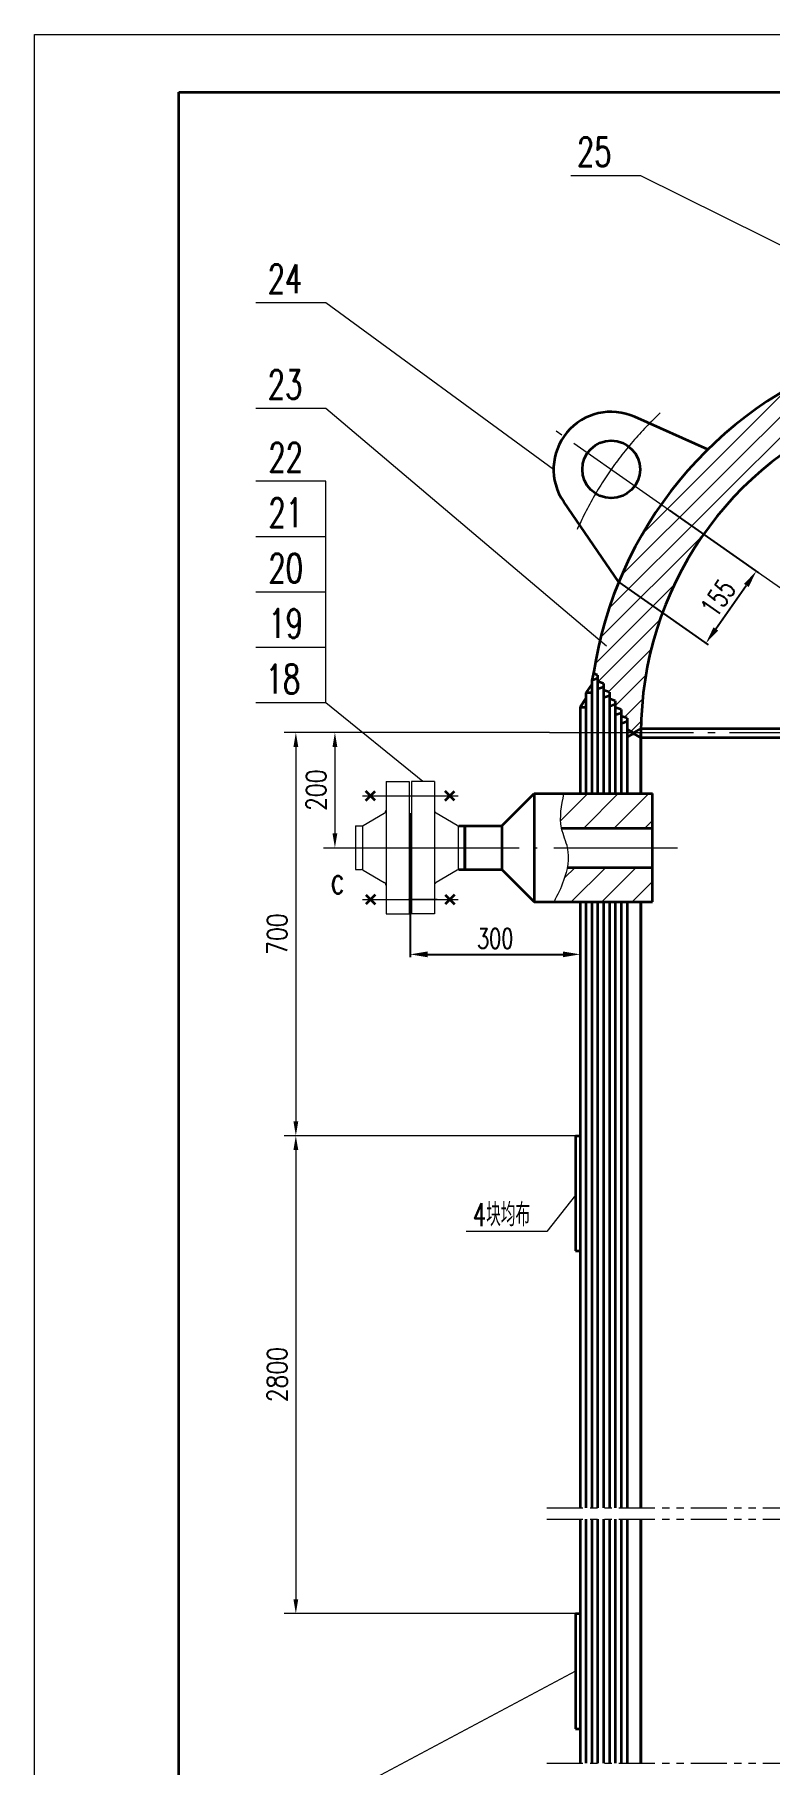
# Model space of a CAD drawing. Header units: millimetres. Extents: x -46692 to 54634, y -206081 to -6208.
# Drawn here: x 48694 to 49969, y -9212 to -6208 of the extents above; entities that cross this region are included whole.
import ezdxf

# ---------------------------------------------------------------- set-up
doc = ezdxf.new("R2010")
doc.units = ezdxf.units.MM
doc.header["$LTSCALE"] = 100
for name, pattern in [('ACAD_ISO10W100', [18.7, 12, -3, 0.7, -3]), ('CENTER', [6.25, 5, -0.5, 0.25, -0.5]), ('DASHDOT-M', [36, 30, -3, 0, -3]), ('PHANTOM', [2.5, 1.25, -0.25, 0.25, -0.25, 0.25, -0.25])]:
    doc.linetypes.add(name, pattern=pattern)
doc.layers.get('0').update_dxf_attribs({"linetype": 'CONTINUOUS', "lineweight": 20})
doc.layers.get('DEFPOINTS').update_dxf_attribs({"linetype": 'CONTINUOUS', "lineweight": 20})
for name, color, linetype, lineweight in [('1', 7, 'CONTINUOUS', 20), ('1轮廓实线层', 7, 'CONTINUOUS', 35), ('2', 4, 'CONTINUOUS', 35), ('2细线层', 4, 'CONTINUOUS', 20), ('3中心线层', 1, 'CENTER', 20), ('5剖面线层', 2, 'CONTINUOUS', 20), ('6文字层', 3, 'CONTINUOUS', 20), ('7标注层', 4, 'CONTINUOUS', 20), ('9双点划线层', 6, 'PHANTOM', 20), ('CDR_DIM', 7, 'CONTINUOUS', 20), ('CDR_DWG3', 1, 'DASHDOT-M', 20)]:
    doc.layers.add(name, color=color, linetype=linetype, lineweight=lineweight)
doc.styles.add('HZ', font='romans.shx', dxfattribs={"width": 0.7, "bigfont": 'HZ.shx'})
doc.styles.get("Standard").update_dxf_attribs({"font": 'isocp.shx', "width": 0.707, "bigfont": 'hztxt.shx'})
doc.styles.add('TH_GBDIM', font='romans.shx', dxfattribs={"width": 0.8, "bigfont": 'gbcbig.shx'})
doc.dimstyles.get("Standard").update_dxf_attribs({"dimtxt": 0.18, "dimasz": 0.18, "dimexe": 0.18, "dimexo": 0.0625, "dimgap": 0.09, "dimtad": 0, "dimtih": 1, "dimtoh": 1, "dimdec": 4, "dimzin": 0, "dimdsep": 46, "dimtxsty": 'Standard', "dimcen": 0.09, "dimadec": 0, "dimazin": 0, "dimtfac": 1, "dimtdec": 4, "dimtofl": 0, "dimtmove": 0, "dimatfit": 3, "dimfxl": 0, "dimtolj": 1, "dimtzin": 0, "dimarcsym": 0})
doc.dimstyles.new('TH_GBDIM', dxfattribs={"dimscale": 10, "dimtxt": 3.5, "dimasz": 2.5, "dimexe": 2, "dimexo": 0, "dimgap": 1.5, "dimtad": 1, "dimdec": 1, "dimzin": 0, "dimdsep": 46, "dimtxsty": 'TH_GBDIM', "dimcen": 2.5, "dimclrd": 130, "dimclre": 130, "dimclrt": 3, "dimadec": 0, "dimazin": 0, "dimtfac": 0.714286, "dimtdec": 1, "dimtmove": 0, "dimatfit": 3, "dimfxl": 0, "dimtzin": 0, "dimlwd": -1, "dimlwe": -1, "dimarcsym": 0})

# ---------------------------------------------------------------- blocks, each defined once
blk = doc.blocks.new('*D33')
at = {"layer": 'CDR_DIM', "color": 0, "lineweight": -2, "ltscale": 0.05}
for p, q in [((49794.7, -7034.3), (49950.1, -7143.1)), ((49707.4, -7159), (49862.8, -7267.8)), ((49875.9, -7240.3), (49928.8, -7164.8))]:
    blk.add_line(p, q, dxfattribs=at)
at = {"layer": 'CDR_DIM', "color": 0, "ltscale": 0.05}
for points in [[(49924.7, -7161.9), (49932.9, -7167.6), (49946, -7140.2)], [(49871.8, -7237.5), (49880, -7243.2), (49858.7, -7264.9)]]:
    blk.add_solid(points, dxfattribs=at)
at = {"layer": 'DEFPOINTS', "color": 0, "ltscale": 0.05}
for p in [(49794.7, -7034.3), (49946, -7140.2), (49707.4, -7159)]:
    blk.add_point(p, dxfattribs=at)
at = {"layer": 'CDR_DIM', "color": 0, "ltscale": 0.05, "insert": (49879.8, -7186.8), "char_height": 35, "attachment_point": 5, "rotation": 55, "style": 'HZ'}
blk.add_mtext('\\A1;155', dxfattribs=at)
blk = doc.blocks.new('*D35')
at = {"layer": 'CDR_DIM', "color": 0, "lineweight": -2, "ltscale": 0.05}
for p, q in [((49345.5, -7679.3), (49345.5, -7810.4)), ((49640.5, -7714.3), (49640.5, -7810.4)), ((49375.5, -7805.4), (49610.5, -7805.4))]:
    blk.add_line(p, q, dxfattribs=at)
at = {"layer": 'CDR_DIM', "color": 0, "ltscale": 0.05}
for points in [[(49375.5, -7800.4), (49375.5, -7810.4), (49345.5, -7805.4)], [(49610.5, -7800.4), (49610.5, -7810.4), (49640.5, -7805.4)]]:
    blk.add_solid(points, dxfattribs=at)
at = {"layer": 'DEFPOINTS', "color": 0, "ltscale": 0.05}
for p in [(49345.5, -7679.3), (49640.5, -7714.3), (49640.5, -7805.4)]:
    blk.add_point(p, dxfattribs=at)
at = {"layer": 'CDR_DIM', "color": 0, "ltscale": 0.05, "insert": (49493, -7777.9), "char_height": 35, "attachment_point": 5, "style": 'HZ'}
blk.add_mtext('\\A1;{300}{}{}', dxfattribs=at)
blk = doc.blocks.new('*D104')
at = {"layer": '7标注层', "color": 130, "ltscale": 0.05}
for p, q in [((49587.2, -7420.3), (49194.8, -7420.3)), ((49214.8, -7445.3), (49214.8, -7595.3)), ((49194.8, -7620.3), (49234.8, -7620.3))]:
    blk.add_line(p, q, dxfattribs=at)
for points in [[(49210.6, -7445.3), (49219, -7445.3), (49214.8, -7420.3)], [(49210.6, -7595.3), (49219, -7595.3), (49214.8, -7620.3)]]:
    blk.add_solid(points, dxfattribs=at)
at = {"layer": 'DEFPOINTS', "color": 0, "ltscale": 0.05}
for p in [(49587.2, -7420.3), (49194.8, -7620.3), (49214.8, -7620.3)]:
    blk.add_point(p, dxfattribs=at)
at = {"layer": '7标注层', "color": 3, "ltscale": 0.05, "insert": (49182.3, -7520.3), "char_height": 35, "attachment_point": 5, "rotation": 90, "style": 'TH_GBDIM'}
blk.add_mtext('{200}{}{}', dxfattribs=at)
blk = doc.blocks.new('*D52')
at = {"layer": '7标注层', "color": 130, "ltscale": 0.05}
for p, q in [((49382.4, -7420.3), (49127, -7420.3)), ((49147, -7445.3), (49147, -8095.3)), ((49632.5, -8120.3), (49127, -8120.3))]:
    blk.add_line(p, q, dxfattribs=at)
for points in [[(49142.8, -7445.3), (49151.2, -7445.3), (49147, -7420.3)], [(49142.8, -8095.3), (49151.2, -8095.3), (49147, -8120.3)]]:
    blk.add_solid(points, dxfattribs=at)
at = {"layer": 'DEFPOINTS', "color": 0, "ltscale": 0.05}
for p in [(49382.4, -7420.3), (49147, -8120.3), (49632.5, -8120.3)]:
    blk.add_point(p, dxfattribs=at)
at = {"layer": '7标注层', "color": 3, "ltscale": 0.05, "insert": (49114.5, -7770.3), "char_height": 35, "attachment_point": 5, "rotation": 90, "style": 'TH_GBDIM'}
blk.add_mtext('700{}{}', dxfattribs=at)
blk = doc.blocks.new('*D53')
at = {"layer": '7标注层', "color": 130, "ltscale": 0.05}
for p, q in [((49589.9, -8120.3), (49127, -8120.3)), ((49147, -8145.3), (49147, -8925.2)), ((49632.5, -8950.2), (49127, -8950.2))]:
    blk.add_line(p, q, dxfattribs=at)
for points in [[(49142.8, -8145.3), (49151.2, -8145.3), (49147, -8120.3)], [(49142.8, -8925.2), (49151.2, -8925.2), (49147, -8950.2)]]:
    blk.add_solid(points, dxfattribs=at)
at = {"layer": 'DEFPOINTS', "color": 0, "ltscale": 0.05}
for p in [(49589.9, -8120.3), (49147, -8950.2), (49632.5, -8950.2)]:
    blk.add_point(p, dxfattribs=at)
at = {"layer": '7标注层', "color": 3, "ltscale": 0.05, "insert": (49114.5, -8535.2), "char_height": 35, "attachment_point": 5, "rotation": 90, "style": 'TH_GBDIM'}
blk.add_mtext('2800{}{}', dxfattribs=at)
blk = doc.blocks.new('*D54')
at = {"layer": '7标注层', "color": 130, "ltscale": 0.05}
for start, end in [(149.6187, 156.0792), (168.7004, 175.3813)]:
    blk.add_arc((50346, -7420.3), 310.2, start, end, dxfattribs=at)
for points in [[(50074.9, -7261.1), (50081.9, -7265.6), (50091.9, -7242.3)], [(50040.9, -7395.5), (50032.6, -7395.1), (50035.8, -7420.3)]]:
    blk.add_solid(points, dxfattribs=at)
at = {"layer": 'DEFPOINTS', "color": 0, "ltscale": 0.05}
for p in [(49580.2, -6884), (50061.1, -7297.4), (49587.2, -7420.3), (50346, -7420.3), (51076.2, -7420.3)]:
    blk.add_point(p, dxfattribs=at)
at = {"layer": '7标注层', "color": 3, "ltscale": 0.05, "insert": (50050.1, -7327), "char_height": 35, "attachment_point": 5, "style": 'TH_GBDIM'}
blk.add_mtext('35°', dxfattribs=at)
blk = doc.blocks.new('*D55')
at = {"layer": '7标注层', "color": 130, "ltscale": 0.05}
for start, end in [(19.6115, 26.6137), (3.3863, 10.4861)]:
    blk.add_arc((50346, -7420.3), 423.1, start, end, dxfattribs=at)
for points in [[(50720.6, -7232.7), (50727.9, -7228.8), (50712.4, -7208.7)], [(50772.5, -7395.2), (50764.1, -7395.4), (50769, -7420.3)]]:
    blk.add_solid(points, dxfattribs=at)
at = {"layer": 'DEFPOINTS', "color": 0, "ltscale": 0.05}
for p in [(51046, -7016.1), (50762.6, -7346.8), (49587.2, -7420.3), (50346, -7420.3), (51076.2, -7420.3)]:
    blk.add_point(p, dxfattribs=at)
at = {"layer": '7标注层', "color": 3, "ltscale": 0.05, "insert": (50754.6, -7310.8), "char_height": 35, "attachment_point": 5, "style": 'TH_GBDIM'}
blk.add_mtext('30°', dxfattribs=at)

msp = doc.modelspace()

# ---------------------------------------------------------------- hatches: boundary and pattern name
at = {"layer": '5剖面线层', "ltscale": 0.05}
h = msp.add_hatch(dxfattribs=at)
h.set_pattern_fill('ANSI31', color=256, scale=8, style=0)
h.set_pattern_definition([(45, (22379.25, -14508.147), (-17.960512, 17.960512), [])])
h.paths.add_polyline_path([(50129.986, -6860.504), (50129.986, -6843.383), (50124.986, -6843.383), (50124.986, -6798.769), (50124.425, -6792.357), (50123.115, -6777.374), (50112.986, -6771.527), (50110.986, -6771.527, 0.15430693), (49780.771, -7024.508), (49854.495, -7076.13, -0.14900408)])
h.paths.add_polyline_path([(49854.495, -7076.13), (49780.771, -7024.508, 0.11595935), (49663.641, -7317.784), (49670.486, -7320.276), (49670.486, -7331.527), (49680.786, -7335.276), (49680.786, -7346.527), (49691.086, -7350.276), (49691.086, -7361.527), (49701.386, -7365.276), (49701.386, -7376.527), (49711.686, -7380.276), (49711.686, -7391.527), (49721.986, -7395.276), (49721.986, -7414.502), (49731.986, -7420.276), (49733.986, -7420.276), (49746.027, -7413.324, -0.15095091)])
h.paths.add_polyline_path([(50580.986, -6771.527), (50578.986, -6771.527), (50568.858, -6777.374), (50567.545, -6792.385), (50566.986, -6798.769), (50566.986, -6843.383), (50561.986, -6843.383), (50561.986, -6860.504, -0.16666682), (50860.014, -7110.8), (50937.968, -7065.793, 0.00035093), (50937.47, -7064.963), (50931.393, -7063.335, -0.45803985), (50927.441, -7055.152), (50928.917, -7051.098, 0.166182)])
h.paths.add_polyline_path([(50957.169, -7100.032), (50952.92, -7099.283, -0.45803985), (50947.81, -7091.769), (50949.438, -7085.693, 0.00035093), (50948.968, -7084.846), (50871.014, -7129.852, -0.1240501), (50945.946, -7413.324), (50957.986, -7420.276), (50959.986, -7420.276), (50969.986, -7414.502), (50969.986, -7395.276), (50980.286, -7391.527), (50980.286, -7380.276), (50990.586, -7376.527), (50990.586, -7365.276), (51000.886, -7361.527), (51000.886, -7350.276), (51011.186, -7346.527), (51011.186, -7335.276), (51021.486, -7331.527), (51021.486, -7320.276), (51028.332, -7317.784, 0.08358199)])

# ---------------------------------------------------------------- linework, layer by layer
for p, q in [((49303.486, -7505.276), (49343.486, -7505.276)), ((49303.486, -7505.276), (49303.486, -7735.276)), ((49343.486, -7505.276), (49343.486, -7735.276)), ((49387.486, -7505.276), (49347.486, -7505.276)), ((49347.486, -7505.276), (49347.486, -7735.276)), ((49387.486, -7505.276), (49387.486, -7735.276)), ((49263.89, -7581.454), (49300.517, -7560.014)), ((49343.486, -7561.276), (49345.486, -7561.276)), ((49347.486, -7561.276), (49345.486, -7561.276)), ((49345.486, -7561.276), (49345.486, -7679.276)), ((49345.486, -7561.276), (49345.486, -7679.276)), ((49427.082, -7581.454), (49390.455, -7560.014)), ((49250.486, -7582.276), (49260.859, -7582.276)), ((49250.486, -7582.276), (49250.486, -7658.276)), ((49262.486, -7582.276), (49262.486, -7658.276)), ((49428.486, -7582.276), (49428.486, -7658.276)), ((49440.486, -7582.276), (49440.486, -7658.276)), ((49250.486, -7658.276), (49260.859, -7658.276)), ((49263.89, -7659.098), (49300.517, -7680.538)), ((49427.082, -7659.098), (49390.455, -7680.538)), ((49345.486, -7679.276), (49343.486, -7679.276)), ((49345.486, -7679.276), (49347.486, -7679.276)), ((49303.486, -7735.276), (49343.486, -7735.276)), ((49387.486, -7735.276), (49347.486, -7735.276))]:
    msp.add_line(p, q)
at = {"color": 1, "linetype": 'ACAD_ISO10W100'}
for p, q in [((49262.486, -7530.276), (49428.486, -7530.276)), ((49262.486, -7710.276), (49428.486, -7710.276)), ((49298.486, -7710.276), (49348.486, -7710.276)), ((49392.486, -7710.276), (49342.486, -7710.276))]:
    msp.add_line(p, q, dxfattribs=at)
for centre, start, end in [((49297.486, -7554.836), 300.343249, 0), ((49393.486, -7554.836), 180, 239.656751), ((49260.859, -7576.276), 270, 300.343249), ((49430.113, -7576.276), 239.656751, 270), ((49260.859, -7664.276), 59.656751, 90), ((49430.113, -7664.276), 90, 120.343249), ((49297.486, -7685.716), 0, 59.656751), ((49393.486, -7685.716), 120.343249, 180)]:
    msp.add_arc(centre, 6, start, end)
at = {"layer": '1'}
for p, q in [((48693.627, -14608.147), (48693.627, -6208.147)), ((48693.627, -6208.147), (54633.627, -6208.147))]:
    msp.add_line(p, q, dxfattribs=at)
at = {"layer": '1轮廓实线层', "ltscale": 0.05}
for p, q in [((49664.65, -7311.276), (49660.486, -7329.915)), ((49670.486, -7326.276), (49660.486, -7329.915)), ((49670.486, -7320.276), (49663.641, -7317.784)), ((49670.486, -7320.276), (49670.486, -7526.276)), ((49660.486, -7336.276), (49650.486, -7351.276)), ((49660.486, -7351.276), (49650.486, -7351.276)), ((49650.486, -7351.276), (49650.486, -7526.276)), ((49660.486, -7329.915), (49660.486, -7526.276)), ((49680.786, -7335.276), (49670.486, -7331.527)), ((49680.786, -7341.276), (49670.486, -7345.025)), ((49680.786, -7335.276), (49680.786, -7526.276)), ((49691.086, -7350.276), (49680.786, -7346.527)), ((49691.086, -7356.276), (49680.786, -7360.025)), ((49691.086, -7350.276), (49691.086, -7526.276)), ((49650.486, -7361.276), (49640.486, -7376.276)), ((49640.486, -7376.276), (49650.486, -7376.276)), ((49640.486, -7376.276), (49640.486, -7526.276)), ((49701.386, -7365.276), (49691.086, -7361.527)), ((49701.386, -7371.276), (49691.086, -7375.025)), ((49701.386, -7365.276), (49701.386, -7526.276)), ((49711.686, -7380.276), (49701.386, -7376.527)), ((49711.686, -7386.276), (49701.386, -7390.025)), ((49711.686, -7380.276), (49711.686, -7526.276)), ((49721.986, -7395.276), (49711.686, -7391.527)), ((49721.986, -7401.276), (49711.686, -7405.025)), ((49721.986, -7395.276), (49721.986, -7526.276)), ((49731.986, -7420.276), (49721.986, -7414.502)), ((49733.986, -7420.276), (49746.027, -7413.324)), ((49746.027, -7413.324), (50945.946, -7413.324)), ((49731.986, -7422.276), (49721.986, -7428.049)), ((49731.986, -7420.276), (49733.986, -7420.276)), ((49731.986, -7422.276), (49733.986, -7422.276)), ((49733.986, -7422.276), (49745.986, -7429.204)), ((50945.986, -7429.204), (49745.986, -7429.204)), ((49284.632, -7538.288), (49268.607, -7522.263)), ((49268.607, -7538.288), (49284.632, -7522.263)), ((49406.341, -7538.288), (49422.366, -7522.263)), ((49422.366, -7538.288), (49406.341, -7522.263)), ((49430.113, -7582.276), (49504.486, -7582.276)), ((49504.486, -7582.276), (49504.486, -7658.276)), ((49430.113, -7658.276), (49504.486, -7658.276)), ((49284.632, -7702.263), (49268.607, -7718.288)), ((49268.607, -7702.263), (49284.632, -7718.288)), ((49406.341, -7702.263), (49422.366, -7718.288)), ((49422.366, -7702.263), (49406.341, -7718.288)), ((49640.486, -7714.276), (49640.486, -8766.392)), ((49650.486, -7714.276), (49650.486, -8766.392)), ((49660.486, -7714.276), (49660.486, -8766.392)), ((49670.486, -7714.276), (49670.486, -8766.392)), ((49680.786, -7714.276), (49680.786, -8766.392)), ((49691.086, -7714.276), (49691.086, -8766.392)), ((49701.386, -7714.276), (49701.386, -8766.392)), ((49711.686, -7714.276), (49711.686, -8766.392)), ((49721.986, -7714.276), (49721.986, -8766.392)), ((49632.486, -8120.276), (49632.486, -8320.276)), ((49632.486, -8120.276), (49640.486, -8120.276)), ((49632.486, -8320.276), (49640.486, -8320.276)), ((49640.486, -8786.392), (49640.486, -9209.868)), ((49650.486, -8786.392), (49650.486, -9209.868)), ((49660.486, -8786.392), (49660.486, -9209.868)), ((49670.486, -8786.392), (49670.486, -9209.868)), ((49680.786, -8786.392), (49680.786, -9209.868)), ((49691.086, -8786.392), (49691.086, -9209.868)), ((49701.386, -8786.392), (49701.386, -9209.868)), ((49711.686, -8786.392), (49711.686, -9209.868)), ((49721.986, -8786.392), (49721.986, -9209.868)), ((49632.486, -8950.172), (49640.486, -8950.172)), ((49632.486, -8950.172), (49632.486, -9150.172)), ((49632.486, -9150.172), (49640.486, -9150.172))]:
    msp.add_line(p, q, dxfattribs=at)
at = {"layer": '2'}
for p, q in [((48943.627, -14508.147), (48943.627, -6308.147)), ((48943.627, -6308.147), (54533.627, -6308.147)), ((49861.861, -6928.623), (49735.128, -6871.927)), ((49707.378, -7158.973), (49611.846, -7019.803)), ((49745.986, -7526.276), (49745.986, -7420.276)), ((49745.986, -7420.276), (49745.986, -7526.276)), ((49504.486, -7582.276), (49560.486, -7526.276)), ((49560.486, -7526.276), (49765.986, -7526.276)), ((49560.486, -7526.276), (49560.486, -7714.276)), ((49765.986, -7714.276), (49765.986, -7526.276)), ((49440.486, -7656.276), (49440.486, -7584.276)), ((49440.486, -7584.276), (49440.486, -7656.276)), ((49607.735, -7586.276), (49765.986, -7586.276)), ((49504.486, -7658.276), (49560.486, -7714.276)), ((49618.013, -7654.276), (49765.986, -7654.276)), ((49560.486, -7714.276), (49765.986, -7714.276)), ((49745.986, -8766.392), (49745.986, -7714.276)), ((49745.986, -7714.276), (49745.986, -8766.392)), ((49745.986, -8786.392), (49745.986, -9209.868)), ((49745.986, -9209.868), (49745.986, -8786.392))]:
    msp.add_line(p, q, dxfattribs=at)
msp.add_circle((49694.291, -6963.209), 50, dxfattribs=at)
for centre, radius, start, end in [((50345.986, -7420.276), 690, 109.912197, 171.457758), ((49694.291, -6963.209), 100, 65.898019, 214.467031), ((50345.986, -7420.276), 600, 111.100196, 180)]:
    msp.add_arc(centre, radius, start, end, dxfattribs=at)
at = {"layer": '2细线层'}
for p, q in [((49745.467, -6453.26), (49624.18, -6453.26)), ((49199.065, -6673.972), (49077.778, -6673.972)), ((49199.065, -6857.556), (49077.778, -6857.556)), ((49199.065, -6983.846), (49077.778, -6983.846)), ((49199.065, -7176.34), (49199.065, -6983.846)), ((49199.065, -7080.093), (49077.778, -7080.093)), ((49199.065, -7080.093), (49077.778, -7080.093)), ((49199.065, -7176.34), (49077.778, -7176.34)), ((49199.065, -7368.834), (49199.065, -7176.34)), ((49199.065, -7272.587), (49077.778, -7272.587)), ((49199.065, -7272.587), (49077.778, -7272.587)), ((49199.065, -7368.834), (49077.778, -7368.834))]:
    msp.add_line(p, q, dxfattribs=at)
at = {"layer": '2细线层', "ltscale": 0.05}
for p, q in [((49632.486, -8223.732), (49582.846, -8286.885)), ((49582.846, -8286.885), (49442.554, -8286.885))]:
    msp.add_line(p, q, dxfattribs=at)
at = {"layer": '3中心线层', "ltscale": 0.5}
for p, q in [((50345.986, -7420.276), (49580.156, -6884.036)), ((49587.182, -7420.276), (51076.233, -7420.276))]:
    msp.add_line(p, q, dxfattribs=at)
msp.add_arc((50204.623, -7320.548), 623, 133.041547, 158.241022, dxfattribs=at)
at = {"layer": '5剖面线层', "ltscale": 0.05}
msp.add_line((49606.301, -7573.604), (49653.629, -7526.276), dxfattribs=at)
at = {"layer": '9双点划线层', "ltscale": 0.5}
for p, q in [((49582.728, -8766.392), (51109.244, -8766.392)), ((49582.728, -8786.392), (51109.244, -8786.392)), ((49582.728, -9209.868), (51109.244, -9209.868))]:
    msp.add_line(p, q, dxfattribs=at)
at = {"layer": 'CDR_DIM'}
for p, q in [((50156.917, -6657.569), (49745.467, -6453.26)), ((49594.291, -6963.209), (49199.065, -6673.972)), ((49686.006, -7270.195), (49199.065, -6857.556)), ((49367.486, -7505.276), (49199.065, -7368.834)), ((49632.486, -9050.172), (49199.065, -9280.981))]:
    msp.add_line(p, q, dxfattribs=at)
at = {"layer": 'CDR_DIM', "ltscale": 0.05}
for p, q in [((49646.662, -7586.276), (49706.662, -7526.276)), ((49699.695, -7586.276), (49759.695, -7526.276)), ((49752.728, -7586.276), (49765.986, -7573.018)), ((49613.293, -7672.678), (49631.695, -7654.276)), ((49624.728, -7714.276), (49684.728, -7654.276)), ((49677.761, -7714.276), (49737.761, -7654.276)), ((49730.794, -7714.276), (49765.986, -7679.084))]:
    msp.add_line(p, q, dxfattribs=at)
msp.add_spline([(49611.65, -7526.276), (49607.735, -7586.276), (49618.112, -7620.276), (49611.78, -7677.099), (49595.034, -7714.276)], degree=3, dxfattribs=at)
at = {"layer": 'CDR_DWG3', "ltscale": 0.1}
msp.add_line((49234.793, -7620.276), (49809.563, -7620.276), dxfattribs=at)

# ---------------------------------------------------------------- texts
at = {"layer": '1', "style": 'HZ', "width": 0.7}
msp.add_text('c', height=45, dxfattribs=at).set_placement((49207.316, -7699.55))
at = {"layer": '2细线层', "style": 'HZ', "width": 0.7}
for s, p in [('25', (49634.909, -6436.594)), ('24', (49098.244, -6657.306)), ('23', (49098.244, -6840.889)), ('22', (49099.418, -6967.179)), ('21', (49099.418, -7063.426)), ('20', (49099.418, -7159.673)), ('19', (49099.418, -7255.92)), ('18', (49094.676, -7352.167))]:
    msp.add_text(s, height=50, dxfattribs=at).set_placement(p)
at = {"layer": '6文字层', "ltscale": 0.05, "style": 'HZ', "width": 0.67}
msp.add_text('4块均布', height=40, dxfattribs=at).set_placement((49454.342, -8277.459))

# ---------------------------------------------------------------- dimensions: what is measured, and where the dimension line sits
at = {"layer": '7标注层', "ltscale": 0.05}
for base, line1, picture, middle in [((50061.145, -7297.407), ((50345.986, -7420.276), (49580.156, -6884.036)), '*D54', (50050.132, -7326.993)), ((50762.619, -7346.812), ((50345.986, -7420.276), (51045.986, -7016.131)), '*D55', (50754.63, -7310.78))]:
    dim = msp.add_angular_dim_2l(base=base, line1=line1, line2=((49587.182, -7420.276), (51076.233, -7420.276)), dimstyle='TH_GBDIM', override={"dimgap": 1.5, "dimtad": 1, "dimjust": 0, "dimtih": 1, "dimse1": 0, "dimse2": 0, "dimsd1": 0, "dimsd2": 0, "dimadec": 0}, dxfattribs=at)
    dim.commit()
    dim.dimension.update_dxf_attribs({"geometry": picture, "text_midpoint": middle})
for base, p1, p2, text, picture, middle in [((49146.988, -8120.276), (49382.405, -7420.276), (49632.486, -8120.276), '700{}{}', '*D52', (49114.488, -7770.276)), ((49146.988, -8950.172), (49589.947, -8120.276), (49632.486, -8950.172), '2800{}{}', '*D53', (49114.488, -8535.224))]:
    dim = msp.add_linear_dim(base=base, p1=p1, p2=p2, angle=90, text=text, dimstyle='TH_GBDIM', override={"dimgap": 1.5, "dimtad": 1, "dimjust": 0, "dimdec": 0, "dimlfac": 1, "dimse1": 0, "dimse2": 0, "dimsd1": 0, "dimsd2": 0}, dxfattribs=at)
    dim.commit()
    dim.dimension.update_dxf_attribs({"geometry": picture, "text_midpoint": middle})
dim = msp.add_linear_dim(base=(49214.793, -7620.276), p1=(49587.182, -7420.276), p2=(49194.793, -7620.276), angle=90, text='{<>}{}{}', dimstyle='TH_GBDIM', override={"dimgap": 1.5, "dimtad": 1, "dimjust": 0, "dimdec": 0, "dimlfac": 1, "dimse1": 0, "dimse2": 0, "dimsd1": 0, "dimsd2": 0}, dxfattribs=at)
dim.commit()
dim.dimension.update_dxf_attribs({"geometry": '*D104', "text_midpoint": (49214.793, -7520.276), "dimtype": 160})
at = {"layer": 'CDR_DIM', "ltscale": 0.05}
dim = msp.add_aligned_dim(p1=(49707.378, -7158.973), p2=(49794.702, -7034.262), distance=-184.687, text='155', dimstyle='Standard', override={"dimscale": 10, "dimtxt": 3.5, "dimasz": 3, "dimexe": 0.5, "dimexo": 0, "dimgap": 1, "dimtad": 1, "dimtih": 0, "dimtoh": 0, "dimdec": 2, "dimrnd": 1, "dimtxsty": 'HZ', "dimadec": 2, "dimtdec": 2, "dimtmove": 2}, dxfattribs=at)
dim.commit()
dim.dimension.update_dxf_attribs({"geometry": '*D33', "text_midpoint": (49879.8, -7186.776)})
dim = msp.add_linear_dim(base=(49640.486, -7805.437), p1=(49345.486, -7679.276), p2=(49640.486, -7714.276), text='{300}{}{}', dimstyle='Standard', override={"dimscale": 10, "dimtxt": 3.5, "dimasz": 3, "dimexe": 0.5, "dimexo": 0, "dimgap": 1, "dimtad": 1, "dimjust": 0, "dimtih": 0, "dimtoh": 0, "dimdec": 2, "dimlfac": 1, "dimrnd": 1, "dimtxsty": 'HZ', "dimse1": 0, "dimse2": 0, "dimsd1": 0, "dimsd2": 0, "dimadec": 2, "dimtdec": 2, "dimtmove": 2}, dxfattribs=at)
dim.commit()
dim.dimension.update_dxf_attribs({"geometry": '*D35', "text_midpoint": (49492.986, -7777.937)})

doc.saveas('drawing.dxf')
